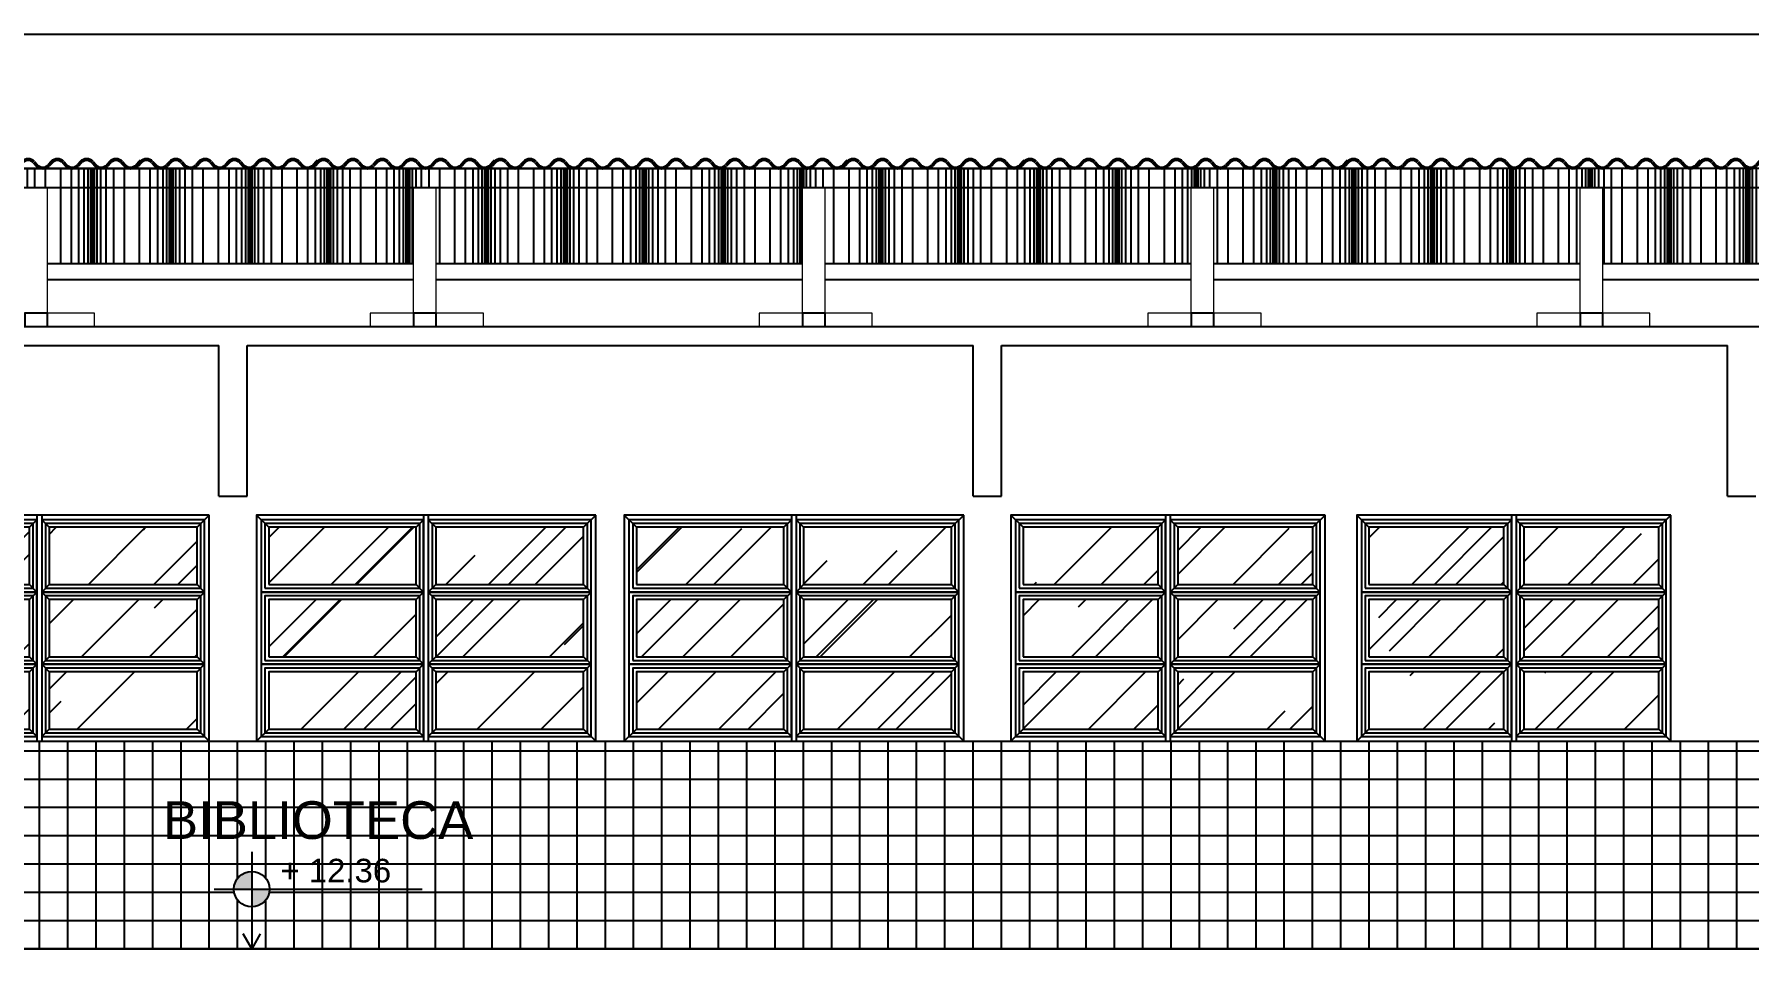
# Model space of a CAD drawing. Header units: metres. Extents: x 2440 to 5689, y 77 to 398.
# Drawn here: x 3420.44 to 3429.53, y 220.94 to 225.79 of the extents above; entities that cross this region are included whole.
import ezdxf

# ---------------------------------------------------------------- set-up
doc = ezdxf.new("R2010")
doc.units = ezdxf.units.M
doc.header["$LTSCALE"] = 7
doc.header["$MEASUREMENT"] = 0
for name, color, linetype in [('COTA DE NÍVEL', 7, 'Continuous'), ('HACHURA', 251, 'Continuous'), ('HACHURA PISOS', 250, 'Continuous'), ('PENA 0.1', 1, 'Continuous'), ('PENA 01', 1, 'Continuous'), ('PENA 02', 2, 'Continuous'), ('PENA 06', 6, 'Continuous')]:
    doc.layers.add(name, color=color, linetype=linetype)
for name, color, linetype, lineweight in [('ESQUADRIAS', 3, 'Continuous', 35), ('piso', 1, 'Continuous', 13), ('texto', 3, 'Continuous', 25)]:
    doc.layers.add(name, color=color, linetype=linetype, lineweight=lineweight)
doc.styles.add('GRAF', font='GRAF.SHX')
doc.styles.add('Luana', font='arial.ttf')

# ---------------------------------------------------------------- blocks, each defined once
blk = doc.blocks.new('SDFSDF')
at = {"layer": 'HACHURA'}
h = blk.add_hatch(dxfattribs=at)
h.set_pattern_fill('AR-RROOF', color=256, scale=0.5, angle=45, style=0)
h.set_pattern_definition([(45, (-1.735000000000582, 0.06499999999999773), (0.4242640687119287, 1.131370849898476), [7.5, -1, 2.5, -0.5]), (45, (-1.441550685808165, 0.7120027047856887), (-0.8237794000823279, 0.1166726188957805), [1.5, -0.165, 3, -0.375]), (45, (-1.858743686708228, 0.5422970773009173), (1.60159685938753, 2.075358402782517), [4, -0.7, 2, -0.5])])
h.paths.add_polyline_path([(-0.9537500000005821, 1.135000000000019), (-1.735000000000582, 1.135000000000019), (-1.735000000000127, 0.8316667000001132), (-0.9537500000001273, 0.8316667000001132)])
h.paths.add_polyline_path([(-0.9537500000001273, 0.7516667000001291), (-1.735000000000127, 0.7516667000001291), (-1.735000000000582, 0.4483333300001107), (-0.9537500000005821, 0.4483333300001107)])
h.paths.add_polyline_path([(-0.9537500000005821, 0.368333330000098), (-1.735000000000582, 0.3683333300000982), (-1.735000000000582, 0.06500000000011141), (-0.9537500000005821, 0.06500000000011141)])
h.paths.add_polyline_path([(-0.06500000000050932, 0.3683333299999845), (-0.8487500000010186, 0.3683333300000982), (-0.8487500000010186, 0.06500000000011141), (-0.0650000000005091, 0.06499999999999773)])
h.paths.add_polyline_path([(-0.06500000000005435, 0.7516667000000155), (-0.8487500000005639, 0.7516667000001291), (-0.8487500000010186, 0.4483333300001107), (-0.06500000000050954, 0.448333329999997)])
h.paths.add_polyline_path([(-0.0650000000005091, 1.134999999999906), (-0.8487500000010186, 1.135000000000019), (-0.8487500000005639, 0.8316667000001132), (-0.06500000000005457, 0.8316666999999995)])
at = {"layer": 'PENA 01'}
for p, q in [((-0.9137500000008003, 1.200000000000017), (-0.9137500000008003, 1.13686837721616e-13)), ((-0.8887500000008004, 1.200000000000017), (-0.8887500000008004, 1.13686837721616e-13)), ((-1.774999999999636, 1.175000000000011), (-1.774999999999636, 0.02500000000011937)), ((-0.8887500000000728, 1.175000000000011), (-0.8887500000000728, 0.02500000000011937))]:
    blk.add_line(p, q, dxfattribs=at)
for points in [[(0, 1.199999999999903), (-1.800000000000182, 1.200000000000017), (-1.800000000000182, 1.13686837721616e-13), (0, 0)], [(-1.774999999999181, 0.7916667000001212), (-0.9137499999992542, 0.7916667000001212), (-0.913749999999709, 1.175000000000011), (-1.774999999999636, 1.175000000000011)], [(-1.754999999999654, 0.8116667000001314), (-0.9337499999996908, 0.8116667000001314), (-0.9337500000001455, 1.155000000000001), (-1.755000000000109, 1.155000000000001)], [(-1.735000000000127, 0.8316667000001132), (-0.9537500000001273, 0.8316667000001132), (-0.9537500000005821, 1.135000000000019), (-1.735000000000582, 1.135000000000019)], [(-0.888749999999618, 0.7916667000001212), (-0.02499999999918145, 0.7916667000000075), (-0.0249999999996362, 1.174999999999898), (-0.8887500000000728, 1.175000000000011)], [(-0.868750000000091, 0.8116667000001314), (-0.04499999999961801, 0.8116667000000177), (-0.04500000000007276, 1.154999999999887), (-0.8687500000005457, 1.155000000000001)], [(-0.8487500000005639, 0.8316667000001132), (-0.06500000000005457, 0.8316666999999995), (-0.06500000000050932, 1.134999999999906), (-0.8487500000010186, 1.135000000000019)], [(-1.774999999999636, 0.4083333300001186), (-0.913749999999709, 0.4083333300001186), (-0.9137499999992542, 0.7916667000001212), (-1.774999999999181, 0.7916667000001212)], [(-1.755000000000109, 0.4283333300001004), (-0.9337500000001455, 0.4283333300001004), (-0.9337499999996908, 0.7716667000001394), (-1.754999999999654, 0.7716667000001394)], [(-1.735000000000582, 0.4483333300001107), (-0.9537500000005821, 0.4483333300001107), (-0.9537500000001273, 0.7516667000001291), (-1.735000000000127, 0.7516667000001291)], [(-0.8887500000000728, 0.4083333300001186), (-0.0249999999996362, 0.4083333300000049), (-0.02499999999918145, 0.7916667000000075), (-0.888749999999618, 0.7916667000001212)], [(-0.8687500000005457, 0.4283333300001004), (-0.04500000000007276, 0.4283333299999867), (-0.04499999999961801, 0.7716667000000257), (-0.868750000000091, 0.7716667000001394)], [(-0.8487500000010186, 0.4483333300001107), (-0.06500000000050932, 0.448333329999997), (-0.06500000000005457, 0.7516667000000155), (-0.8487500000005639, 0.7516667000001291)], [(-1.774999999999636, 0.02500000000011937), (-0.913749999999709, 0.02500000000011937), (-0.913749999999709, 0.4083333300001186), (-1.774999999999636, 0.4083333300001186)], [(-1.755000000000109, 0.04500000000010118), (-0.9337500000001455, 0.04500000000010118), (-0.9337500000001455, 0.3883333300001084), (-1.755000000000109, 0.3883333300001084)], [(-1.735000000000582, 0.06500000000011141), (-0.9537500000005821, 0.06500000000011141), (-0.9537500000005821, 0.3683333300000982), (-1.735000000000582, 0.3683333300000982)], [(-0.8887500000000728, 0.02500000000011937), (-0.0249999999996362, 0.02500000000000568), (-0.0249999999996362, 0.4083333300000049), (-0.8887500000000728, 0.4083333300001186)], [(-0.8687500000005457, 0.04500000000010118), (-0.04500000000007276, 0.04499999999998749), (-0.04500000000007276, 0.3883333299999947), (-0.8687500000005457, 0.3883333300001084)], [(-0.8487500000010186, 0.06500000000011141), (-0.06500000000050932, 0.06499999999999773), (-0.06500000000050932, 0.3683333299999845), (-0.8487500000010186, 0.3683333300000982)]]:
    blk.add_lwpolyline(points, close=True, dxfattribs=at)
for points in [[(-1.800000000000182, 1.200000000000102), (-1.735000000000582, 1.135000000000019)], [(-0.06500000000050932, 1.134999999999906), (0, 1.199999999999989)], [(-0.913749999999709, 1.175000000000011), (-1.774999999999636, 1.175000000000011), (-1.774999999999636, 0.02500000000011937), (-0.913749999999709, 0.02500000000011937)], [(-1.774999999999636, 0.02500000000011937), (-0.913749999999709, 0.02500000000011937), (-0.913749999999709, 1.175000000000011), (-1.774999999999636, 1.175000000000011)], [(-0.9537500000005821, 1.135000000000019), (-0.913749999999709, 1.175000000000011)], [(-0.8887500000000728, 0.02500000000011937), (-0.0249999999996362, 0.02500000000000568), (-0.0249999999996362, 1.174999999999898), (-0.8887500000000728, 1.175000000000011)], [(-0.8887500000000728, 1.175000000000011), (-0.8487500000010186, 1.135000000000019)], [(-0.9537500000001273, 0.8316667000001132), (-0.9137499999992542, 0.7916667000001212)], [(-0.8487500000005639, 0.8316667000001132), (-0.888749999999618, 0.7916667000001212)], [(-0.06500000000005457, 0.8316666999999995), (-0.02499999999918145, 0.7916667000000075)], [(-0.9537500000001273, 0.7516667000001291), (-0.9137499999992542, 0.7916667000001212)], [(-0.888749999999618, 0.7916667000001212), (-0.8487500000005639, 0.7516667000001291)], [(-0.06500000000005457, 0.7516667000000155), (-0.02499999999918145, 0.7916667000000075)], [(-0.9537500000005821, 0.4483333300001107), (-0.913749999999709, 0.4083333300001186)], [(-0.9537500000005821, 0.3683333300000982), (-0.913749999999709, 0.4083333300001186)], [(-0.8487500000010186, 0.4483333300001107), (-0.8887500000000728, 0.4083333300001186)], [(-0.8887500000000728, 0.4083333300001186), (-0.8487500000010186, 0.3683333300000982)], [(-0.06500000000050932, 0.448333329999997), (-0.0249999999996362, 0.4083333300000049)], [(-0.06500000000050932, 0.3683333299999845), (-0.0249999999996362, 0.4083333300000049)], [(-1.735000000000582, 0.06500000000011141), (-1.800000000000182, 0)], [(-0.9537500000005821, 0.06500000000011141), (-0.913749999999709, 0.02500000000011937)], [(-0.8487500000010186, 0.06500000000011141), (-0.8887500000000728, 0.02500000000011937)], [(-0.06500000000050932, 0.06499999999999773), (0, -8.526512829121202e-14)]]:
    blk.add_lwpolyline(points, dxfattribs=at)
blk = doc.blocks.new('NIV02')
h = blk.add_hatch(color=256)
h.paths.add_polyline_path([(-43.08798214372393, -49.02922773002917, 0.4142135623730951), (-44.59234559443733, -50.53359118074257), (-43.08798214372393, -50.53359118074257)])
h.paths.add_polyline_path([(-43.08798214372393, -52.03795463145597, 0.4142135623730951), (-41.58361869301053, -50.53359118074257), (-43.08798214372393, -50.53359118074257)])
for p, q in [((-43.08798214372393, -47.3822175101738), (-43.08798214372393, -55.57883228363895)), ((-46.27430931333186, -50.53359118074257), (-28.67982759653792, -50.53359118074257))]:
    blk.add_line(p, q)
blk.add_lwpolyline([(-42.35976431650299, -54.31752200791485), (-43.08798214372393, -55.57883228363895), (-43.81619997094488, -54.31752200791485)])
blk.add_circle((-43.08798214372393, -50.53359118074257), 1.504363450713398)
at = {"style": 'GRAF'}
blk.add_attdef('ELEV', (-40.66293629551796, -49.96256487468508), '', height=1.261310275724094, dxfattribs=at)
blk = doc.blocks.new('F312X00')
for p, q in [((69.14948465838273, 9.957905480926321), (68.80175738565545, 10.44686943031487)), ((-40.46051534161732, 6.570039440012107), (-40.80051534161732, 7.064407723784439)), ((-38.18999149268957, 9.746746230034486), (-40.02998680565232, 7.735051111915115)), ((-37.74725435456093, 9.341797064679568), (-39.58724966752363, 7.330101946560212)), ((-31.25377632867376, 9.341797064679573), (-29.41378101571103, 7.330101946560212)), ((-30.81103919054509, 9.74674623003449), (-28.97104387758235, 7.735051111915115)), ((-20.48999149268958, 9.74674623003449), (-22.32998680565232, 7.735051111915115)), ((-20.04725435456091, 9.341797064679573), (-21.88724966752365, 7.330101946560212)), ((-13.55377632867374, 9.341797064679573), (-11.713781015711, 7.330101946560212)), ((-13.11103919054507, 9.74674623003449), (-11.27104387758234, 7.735051111915115)), ((-2.78999149268957, 9.74674623003449), (-4.629986805652308, 7.735051111915115)), ((-2.347254354560902, 9.341797064679573), (-4.187249667523647, 7.330101946560212)), ((4.146223671326253, 9.341797064679573), (5.986218984288998, 7.330101946560212)), ((4.588960809454932, 9.74674623003449), (6.42895612241767, 7.735051111915115)), ((14.91000850731044, 9.74674623003449), (13.0700131943477, 7.735051111915115)), ((15.3527456454391, 9.341797064679573), (13.51275033247637, 7.330101946560212)), ((21.84622367132626, 9.341797064679573), (23.686218984289, 7.330101946560212)), ((22.28896080945493, 9.74674623003449), (24.12895612241767, 7.735051111915115)), ((32.61000850731045, 9.74674623003449), (30.77001319434771, 7.735051111915115)), ((33.05274564543912, 9.341797064679573), (31.21275033247638, 7.330101946560212)), ((39.54622367132629, 9.341797064679573), (41.38621898428902, 7.330101946560212)), ((39.98896080945497, 9.74674623003449), (41.8289561224177, 7.735051111915115)), ((50.31000850731046, 9.74674623003449), (48.47001319434772, 7.735051111915115)), ((50.75274564543914, 9.341797064679573), (48.91275033247641, 7.330101946560212)), ((57.24622367132633, 9.341797064679573), (59.08621898428903, 7.330101946560212)), ((57.68896080945498, 9.74674623003449), (59.52895612241772, 7.735051111915115)), ((68.0100085073105, 9.74674623003449), (66.17001319434773, 7.735051111915115)), ((68.45274564543915, 9.341797064679573), (66.61275033247642, 7.330101946560212))]:
    blk.add_line(p, q)
for centre, radius, start, end in [((-34.50051534161733, 6.372169852076924), 5, 89.99999999999987, 137.5524287864349), ((-34.50051534161733, 6.372169852076924), 4.399999999999999, 89.99999999999984, 137.5524287864349), ((-34.50051534161733, 6.372169852076924), 5, 42.44757121356505, 90.0000000000001), ((-34.50051534161733, 6.372169852076924), 4.399999999999999, 42.44757121356507, 90.00000000000017), ((-16.80051534161734, 6.372169852076924), 5, 89.99999999999987, 137.5524287864349), ((-16.80051534161734, 6.372169852076924), 4.399999999999999, 89.99999999999984, 137.5524287864349), ((-16.80051534161731, 6.372169852076924), 5, 42.44757121356505, 90.0000000000001), ((-16.80051534161731, 6.372169852076924), 4.399999999999999, 42.44757121356507, 90.00000000000017), ((0.8994846583826648, 6.372169852076924), 5, 89.99999999999987, 137.5524287864349), ((0.8994846583826648, 6.372169852076924), 4.399999999999999, 89.99999999999984, 137.5524287864349), ((0.899484658382687, 6.372169852076924), 5, 42.44757121356505, 90.0000000000001), ((0.899484658382687, 6.372169852076924), 4.399999999999999, 42.44757121356507, 90.00000000000017), ((18.59948465838267, 6.372169852076924), 5, 89.99999999999987, 137.5524287864349), ((18.59948465838267, 6.372169852076924), 4.399999999999999, 89.99999999999984, 137.5524287864349), ((18.59948465838268, 6.372169852076924), 5, 42.44757121356505, 90.0000000000001), ((18.59948465838268, 6.372169852076924), 4.399999999999999, 42.44757121356507, 90.00000000000017), ((36.2994846583827, 6.372169852076924), 5, 89.99999999999987, 137.5524287864349), ((36.2994846583827, 6.372169852076924), 4.399999999999999, 89.99999999999984, 137.5524287864349), ((36.29948465838272, 6.372169852076924), 5, 42.44757121356505, 90.0000000000001), ((36.29948465838272, 6.372169852076924), 4.399999999999999, 42.44757121356507, 90.00000000000017), ((53.99948465838271, 6.372169852076924), 5, 89.99999999999987, 137.5524287864349), ((53.99948465838271, 6.372169852076924), 4.399999999999999, 89.99999999999984, 137.5524287864349), ((53.99948465838274, 6.372169852076924), 5, 42.44757121356505, 90.0000000000001), ((53.99948465838274, 6.372169852076924), 4.399999999999999, 42.44757121356507, 90.00000000000017), ((71.69948465838273, 6.372169852076924), 5, 125.4185786818316, 137.5524287864349), ((-43.35051534161732, 10.77216985207692), 4.5, 304.5181078410614, 317.552428786435), ((-43.35051534161732, 10.77216985207692), 5.1, 304.5181078410614, 317.552428786435), ((-25.65051534161734, 10.77216985207692), 5.1, 222.4475712135651, 270), ((-25.65051534161734, 10.77216985207692), 4.5, 222.447571213565, 270), ((-25.65051534161734, 10.77216985207692), 4.5, 270, 317.552428786435), ((-25.65051534161734, 10.77216985207692), 5.1, 270, 317.5524287864349), ((-7.95051534161732, 10.77216985207692), 5.1, 222.4475712135651, 270), ((-7.95051534161732, 10.77216985207692), 4.5, 222.447571213565, 270), ((-7.95051534161732, 10.77216985207692), 4.5, 270, 317.552428786435), ((-7.95051534161732, 10.77216985207692), 5.1, 270, 317.5524287864349), ((9.749484658382688, 10.77216985207692), 5.1, 222.4475712135651, 270), ((9.749484658382688, 10.77216985207692), 4.5, 222.447571213565, 270), ((9.749484658382688, 10.77216985207692), 4.5, 270, 317.552428786435), ((9.749484658382688, 10.77216985207692), 5.1, 270, 317.5524287864349), ((27.44948465838269, 10.77216985207692), 5.1, 222.4475712135651, 270), ((27.44948465838269, 10.77216985207692), 4.5, 222.447571213565, 270), ((27.44948465838269, 10.77216985207692), 4.5, 270, 317.552428786435), ((27.44948465838269, 10.77216985207692), 5.1, 270, 317.5524287864349), ((45.14948465838272, 10.77216985207692), 5.1, 222.4475712135651, 270), ((45.14948465838272, 10.77216985207692), 4.5, 222.447571213565, 270), ((45.14948465838272, 10.77216985207692), 4.5, 270, 317.552428786435), ((45.14948465838272, 10.77216985207692), 5.1, 270, 317.5524287864349), ((62.84948465838275, 10.77216985207692), 5.1, 222.4475712135651, 270), ((62.84948465838275, 10.77216985207692), 4.5, 222.447571213565, 270), ((62.84948465838275, 10.77216985207692), 4.5, 270, 317.552428786435), ((62.84948465838275, 10.77216985207692), 5.1, 270, 317.5524287864349), ((71.69948465838273, 6.372169852076924), 4.399999999999999, 125.4185786818316, 137.5524287864349)]:
    blk.add_arc(centre, radius, start, end)

msp = doc.modelspace()

# ---------------------------------------------------------------- hatches: boundary and pattern name
at = {"layer": 'HACHURA'}
h = msp.add_hatch(dxfattribs=at)
h.set_pattern_fill('AR-RROOF', color=256, scale=0.5, angle=45, style=0)
h.set_pattern_definition([(45, (3425.682349115034, 222.1017909407445), (0.4242640687119287, 1.131370849898476), [7.5, -1, 2.5, -0.5]), (45, (3425.975798429227, 222.7487936455301), (-0.8237794000823279, 0.1166726188957805), [1.5, -0.165, 3, -0.375]), (45, (3425.558605428327, 222.5790880180454), (1.60159685938753, 2.075358402782517), [4, -0.7, 2, -0.5])])
h.paths.add_polyline_path([(3426.397846429049, 223.1717909407446), (3425.682349115035, 223.1717909407446), (3425.682349115034, 222.8684576407444), (3426.397846429049, 222.8684576407444)])
h.paths.add_polyline_path([(3426.397846429049, 222.7884576407444), (3425.682349115034, 222.7884576407444), (3425.682349115035, 222.4851242707444), (3426.397846429049, 222.4851242707444)])
h.paths.add_polyline_path([(3426.397846429049, 222.4051242707444), (3425.682349115035, 222.4051242707444), (3425.682349115035, 222.1017909407446), (3426.397846429049, 222.1017909407446)])
h.paths.add_polyline_path([(3427.218343743063, 222.4051242707443), (3426.502846429049, 222.4051242707444), (3426.502846429049, 222.1017909407446), (3427.218343743063, 222.1017909407445)])
h.paths.add_polyline_path([(3427.218343743063, 222.7884576407443), (3426.502846429049, 222.7884576407444), (3426.502846429049, 222.4851242707444), (3427.218343743063, 222.4851242707443)])
h.paths.add_polyline_path([(3427.218343743063, 223.1717909407445), (3426.502846429049, 223.1717909407446), (3426.502846429049, 222.8684576407444), (3427.218343743063, 222.8684576407443)])
h.paths.add_polyline_path([(3428.231851801019, 223.1717909407446), (3427.516354487004, 223.1717909407446), (3427.516354487004, 222.8684576407444), (3428.231851801018, 222.8684576407444)])
h.paths.add_polyline_path([(3428.231851801018, 222.7884576407444), (3427.516354487004, 222.7884576407444), (3427.516354487004, 222.4851242707444), (3428.231851801019, 222.4851242707444)])
h.paths.add_polyline_path([(3428.231851801019, 222.4051242707444), (3427.516354487004, 222.4051242707444), (3427.516354487004, 222.1017909407446), (3428.231851801019, 222.1017909407446)])
h.paths.add_polyline_path([(3429.052349115032, 222.4051242707443), (3428.336851801018, 222.4051242707444), (3428.336851801018, 222.1017909407446), (3429.052349115032, 222.1017909407445)])
h.paths.add_polyline_path([(3429.052349115032, 222.7884576407443), (3428.336851801018, 222.7884576407444), (3428.336851801018, 222.4851242707444), (3429.052349115032, 222.4851242707443)])
h.paths.add_polyline_path([(3429.052349115032, 223.1717909407445), (3428.336851801018, 223.1717909407446), (3428.336851801018, 222.8684576407444), (3429.052349115032, 222.8684576407443)])
h = msp.add_hatch(dxfattribs=at)
h.set_pattern_fill('_USER,_O', color=256, scale=0.15, double=1, pattern_type=0)
h.set_pattern_definition([(0, (3405.617349115034, 220.9367909407446), (0, 0.15), []), (90, (3405.617349115034, 220.9367909407446), (-0.15, 9.184850993605149e-18), [])])
h.paths.add_polyline_path([(3437.067084131241, 222.0367909407445), (3405.617349115034, 222.0367909407445), (3405.617349115034, 220.9367909407446), (3421.592349115034, 220.9367909407446), (3421.592349115034, 221.1586875182126, -0.4142135623730963), (3421.498075001729, 221.2529616315176, -1), (3421.686623228339, 221.2529616315176, -0.4142135623730936), (3421.592349115034, 221.1586875182126), (3421.592349115034, 220.9367909407446), (3437.067084131241, 220.9367909407446)])
h.paths.add_polyline_path([(3421.712387607296, 221.2545971561451), (3422.36373481057, 221.2545971561451), (3422.36373481057, 221.4461899255857), (3421.712387607296, 221.4461899255857)], flags=24)
h.paths.add_polyline_path([(3421.061123134785, 221.4081859168573), (3422.807371429465, 221.4081859168573), (3422.807371429465, 221.8203277995313), (3421.061123134785, 221.8203277995313)], flags=24)
at = {"layer": 'HACHURA PISOS', "ltscale": 1.5}
h = msp.add_hatch(dxfattribs=at)
h.set_pattern_fill('HACH23,_O', color=256, scale=0.01, pattern_type=2)
h.set_pattern_definition([(90, (7373.78427415632, 358.3222602432384), (-0.418, 2.559511810217968e-17), []), (90, (7373.798374156319, 358.3222602432384), (-0.418, 2.559511810217968e-17), []), (90, (7373.81837415632, 358.3222602432384), (-0.418, 2.559511810217968e-17), []), (90, (7373.84667415632, 358.3222602432384), (-0.418, 2.559511810217968e-17), []), (90, (7373.88667415632, 358.3222602432384), (-0.418, 2.559511810217968e-17), []), (90, (7373.94327415632, 358.3222602432384), (-0.418, 2.559511810217968e-17), []), (90, (7374.02327415632, 358.3222602432384), (-0.418, 2.559511810217968e-17), []), (90, (7374.079874156319, 358.3222602432384), (-0.418, 2.559511810217968e-17), []), (90, (7374.119874156319, 358.3222602432384), (-0.418, 2.559511810217968e-17), []), (90, (7374.148174156319, 358.3222602432384), (-0.418, 2.559511810217968e-17), []), (90, (7374.16817415632, 358.3222602432384), (-0.418, 2.559511810217968e-17), []), (90, (7374.18227415632, 358.3222602432384), (-0.418, 2.559511810217968e-17), []), (90, (7374.192274156319, 358.3222602432384), (-0.418, 2.559511810217968e-17), [])])
h.paths.add_polyline_path([(3437.187085957138, 224.5706256030417, -0.2105162756803919), (3437.154074854734, 224.5851688670285), (3437.137934544971, 224.6028153154327, 0.2105162756805674), (3437.109454378191, 224.6153624451469, 0.1152930574761915), (3437.092349115033, 224.611365073957), (3437.092349115033, 224.9749776832192), (3405.717349115034, 224.9749776832192), (3405.717349115034, 225.0749776832192), (3437.242349115033, 225.0749776832192), (3437.242349115033, 224.9749776832192), (3437.242349115033, 224.6082197752247, 0.1308259542797076), (3437.227144967166, 224.595446101178, -0.2846903972616887)])
h.paths.add_polyline_path([(3430.697349115033, 224.5706256030417), (3430.697349115033, 224.9749776832192), (3428.755682448366, 224.9749776832192), (3428.755682448366, 224.5706256030417)], flags=17)
h.paths.add_polyline_path([(3430.817349115033, 224.9749776832192), (3430.817349115033, 224.5706256030417), (3432.7590157817, 224.5706256030416), (3432.7590157817, 224.9749776832192)], flags=17)
h.paths.add_polyline_path([(3432.8790157817, 224.9749776832192), (3432.8790157817, 224.5706256030416), (3434.820682448366, 224.5706256030417), (3434.820682448366, 224.9749776832192)], flags=17)
h.paths.add_polyline_path([(3434.940682448366, 224.9749776832192), (3434.940682448366, 224.5706256030417), (3436.822349115033, 224.5706256030417), (3436.822349115033, 224.9749776832192)], flags=17)
h.paths.add_polyline_path([(3416.385682448367, 224.9749776832192), (3416.385682448367, 224.5706256030417), (3418.327349115033, 224.5706256030416), (3418.327349115033, 224.9749776832192)], flags=17)
h.paths.add_polyline_path([(3420.3890157817, 224.5706256030416), (3420.3890157817, 224.9749776832192), (3418.447349115033, 224.9749776832192), (3418.447349115033, 224.5706256030416)], flags=17)
h.paths.add_polyline_path([(3422.450682448367, 224.5706256030416), (3422.450682448367, 224.9749776832192), (3420.5090157817, 224.9749776832192), (3420.5090157817, 224.5706256030416)], flags=17)
h.paths.add_polyline_path([(3424.512349115033, 224.5706256030416), (3424.512349115033, 224.9749776832192), (3422.570682448367, 224.9749776832192), (3422.570682448367, 224.5706256030416)], flags=17)
h.paths.add_polyline_path([(3426.5740157817, 224.5706256030416), (3426.5740157817, 224.9749776832192), (3424.632349115033, 224.9749776832192), (3424.632349115033, 224.5706256030416)], flags=17)
h.paths.add_polyline_path([(3426.6940157817, 224.5706256030416), (3428.635682448366, 224.5706256030417), (3428.635682448366, 224.9749776832192), (3426.6940157817, 224.9749776832192)], flags=17)
h.paths.add_polyline_path([(3405.717349115034, 224.608219775224, -0.05299343260781721), (3405.72346086076, 224.6028153154335), (3405.739601170525, 224.5851688670276, 0.2105162756730536), (3405.772612272928, 224.5706256030417, 0.2980239174215494), (3405.815683137341, 224.5939486820489, -0.2846903972605655), (3405.850243851875, 224.6153624451469, -0.1152930574844109), (3405.867349115034, 224.6113650739564), (3405.867349115034, 224.9749776832192), (3405.717349115034, 224.9749776832192)])
h.paths.add_polyline_path([(3408.019015781701, 224.5706256030417), (3408.019015781701, 224.9749776832192), (3406.137349115034, 224.9749776832192), (3406.137349115034, 224.5706256030417)], flags=17)
h.paths.add_polyline_path([(3410.080682448367, 224.5706256030417), (3410.080682448367, 224.9749776832192), (3408.1390157817, 224.9749776832192), (3408.1390157817, 224.5706256030417)], flags=17)
h.paths.add_polyline_path([(3412.142349115034, 224.5706256030416), (3412.142349115034, 224.9749776832192), (3410.200682448367, 224.9749776832192), (3410.200682448367, 224.5706256030417)], flags=17)
h.paths.add_polyline_path([(3414.2040157817, 224.5706256030417), (3414.2040157817, 224.9749776832192), (3412.262349115034, 224.9749776832192), (3412.262349115034, 224.5706256030416)], flags=17)
h.paths.add_polyline_path([(3416.265682448367, 224.5706256030417), (3416.265682448367, 224.9749776832192), (3414.3240157817, 224.9749776832192), (3414.3240157817, 224.5706256030417)], flags=17)

# ---------------------------------------------------------------- linework, layer by layer
at = {"layer": 'HACHURA'}
msp.add_line((3407.417349115034, 222.0367909407444), (3435.567084131241, 222.0367909407444), dxfattribs=at)
at = {"layer": 'PENA 0.1', "ltscale": 1.5}
for p, q in [((3405.067349115034, 225.7867909407445), (3454.067349115031, 225.7867909407445)), ((3420.5090157817, 224.5706256030416), (3422.450682448366, 224.5706256030416)), ((3422.570682448367, 224.5706256030416), (3424.512349115033, 224.5706256030416)), ((3424.632349115033, 224.5706256030416), (3426.5740157817, 224.5706256030416)), ((3426.694015781699, 224.5706256030416), (3428.635682448366, 224.5706256030417)), ((3428.755682448367, 224.5706256030417), (3430.697349115033, 224.5706256030417)), ((3420.5090157817, 224.4868256030416), (3422.450682448366, 224.4868256030416)), ((3422.570682448367, 224.4868256030416), (3424.512349115033, 224.4868256030416)), ((3424.632349115033, 224.4868256030416), (3426.5740157817, 224.4868256030416)), ((3426.694015781699, 224.4868256030416), (3428.635682448366, 224.4868256030417)), ((3428.755682448367, 224.4868256030417), (3430.697349115033, 224.4868256030416))]:
    msp.add_line(p, q, dxfattribs=at)
at = {"layer": 'PENA 01'}
for p, q in [((3425.642349115036, 223.2117909407446), (3425.642349115036, 222.0617909407446)), ((3426.4378464290494, 223.2367909407446), (3426.4378464290494, 222.0367909407446)), ((3426.462846429049, 223.2367909407446), (3426.462846429049, 222.0367909407446)), ((3426.46284642905, 223.2117909407446), (3426.46284642905, 222.0617909407446)), ((3427.476354487005, 223.2117909407446), (3427.476354487005, 222.0617909407446)), ((3428.2718518010192, 223.2367909407446), (3428.2718518010192, 222.0367909407446)), ((3428.296851801019, 223.2367909407446), (3428.296851801019, 222.0367909407446)), ((3428.296851801019, 223.2117909407446), (3428.296851801019, 222.0617909407446))]:
    msp.add_line(p, q, dxfattribs=at)
for points in [[(3427.283343743064, 223.2367909407445), (3425.617349115035, 223.2367909407446), (3425.617349115035, 222.0367909407446), (3427.283343743064, 222.0367909407445)], [(3425.642349115035, 222.8284576407444), (3426.43784642905, 222.8284576407444), (3426.43784642905, 223.2117909407446), (3425.642349115036, 223.2117909407446)], [(3425.662349115035, 222.8484576407444), (3426.417846429049, 222.8484576407444), (3426.41784642905, 223.1917909407446), (3425.662349115035, 223.1917909407446)], [(3425.682349115034, 222.8684576407444), (3426.397846429049, 222.8684576407444), (3426.397846429049, 223.1717909407446), (3425.682349115035, 223.1717909407446)], [(3426.462846429049, 222.8284576407444), (3427.258343743064, 222.8284576407443), (3427.258343743064, 223.2117909407445), (3426.46284642905, 223.2117909407446)], [(3426.482846429049, 222.8484576407444), (3427.238343743063, 222.8484576407443), (3427.238343743064, 223.1917909407445), (3426.482846429049, 223.1917909407446)], [(3426.502846429049, 222.8684576407444), (3427.218343743063, 222.8684576407443), (3427.218343743063, 223.1717909407445), (3426.502846429049, 223.1717909407446)], [(3429.117349115033, 223.2367909407445), (3427.451354487005, 223.2367909407446), (3427.451354487005, 222.0367909407446), (3429.117349115033, 222.0367909407445)], [(3427.476354487005, 222.8284576407444), (3428.271851801019, 222.8284576407444), (3428.27185180102, 223.2117909407446), (3427.476354487005, 223.2117909407446)], [(3427.496354487004, 222.8484576407444), (3428.251851801019, 222.8484576407444), (3428.251851801019, 223.1917909407446), (3427.496354487005, 223.1917909407446)], [(3427.516354487004, 222.8684576407444), (3428.231851801018, 222.8684576407444), (3428.231851801019, 223.1717909407446), (3427.516354487004, 223.1717909407446)], [(3428.296851801019, 222.8284576407444), (3429.092349115033, 222.8284576407443), (3429.092349115033, 223.2117909407445), (3428.296851801019, 223.2117909407446)], [(3428.316851801018, 222.8484576407444), (3429.072349115032, 222.8484576407443), (3429.072349115033, 223.1917909407445), (3428.316851801019, 223.1917909407446)], [(3428.336851801018, 222.8684576407444), (3429.052349115032, 222.8684576407443), (3429.052349115032, 223.1717909407445), (3428.336851801018, 223.1717909407446)], [(3425.642349115036, 222.4451242707444), (3426.43784642905, 222.4451242707444), (3426.43784642905, 222.8284576407444), (3425.642349115035, 222.8284576407444)], [(3425.662349115035, 222.4651242707444), (3426.41784642905, 222.4651242707444), (3426.417846429049, 222.8084576407445), (3425.662349115035, 222.8084576407445)], [(3426.46284642905, 222.4451242707444), (3427.258343743064, 222.4451242707443), (3427.258343743064, 222.8284576407443), (3426.462846429049, 222.8284576407444)], [(3426.482846429049, 222.4651242707444), (3427.238343743064, 222.4651242707443), (3427.238343743063, 222.8084576407443), (3426.482846429049, 222.8084576407445)], [(3427.476354487005, 222.4451242707444), (3428.27185180102, 222.4451242707444), (3428.271851801019, 222.8284576407444), (3427.476354487005, 222.8284576407444)], [(3427.496354487005, 222.4651242707444), (3428.251851801019, 222.4651242707444), (3428.251851801019, 222.8084576407445), (3427.496354487004, 222.8084576407445)], [(3428.296851801019, 222.4451242707444), (3429.092349115033, 222.4451242707443), (3429.092349115033, 222.8284576407443), (3428.296851801019, 222.8284576407444)], [(3428.316851801019, 222.4651242707444), (3429.072349115033, 222.4651242707443), (3429.072349115032, 222.8084576407443), (3428.316851801018, 222.8084576407445)], [(3425.682349115035, 222.4851242707444), (3426.397846429049, 222.4851242707444), (3426.397846429049, 222.7884576407444), (3425.682349115034, 222.7884576407444)], [(3426.502846429049, 222.4851242707444), (3427.218343743063, 222.4851242707443), (3427.218343743063, 222.7884576407443), (3426.502846429049, 222.7884576407444)], [(3427.516354487004, 222.4851242707444), (3428.231851801019, 222.4851242707444), (3428.231851801018, 222.7884576407444), (3427.516354487004, 222.7884576407444)], [(3428.336851801018, 222.4851242707444), (3429.052349115032, 222.4851242707443), (3429.052349115032, 222.7884576407443), (3428.336851801018, 222.7884576407444)], [(3425.642349115036, 222.0617909407446), (3426.43784642905, 222.0617909407446), (3426.43784642905, 222.4451242707444), (3425.642349115036, 222.4451242707444)], [(3426.46284642905, 222.0617909407446), (3427.258343743064, 222.0617909407445), (3427.258343743064, 222.4451242707443), (3426.46284642905, 222.4451242707444)], [(3427.476354487005, 222.0617909407446), (3428.27185180102, 222.0617909407446), (3428.27185180102, 222.4451242707444), (3427.476354487005, 222.4451242707444)], [(3428.296851801019, 222.0617909407446), (3429.092349115033, 222.0617909407445), (3429.092349115033, 222.4451242707443), (3428.296851801019, 222.4451242707444)], [(3425.662349115035, 222.0817909407446), (3426.41784642905, 222.0817909407446), (3426.41784642905, 222.4251242707444), (3425.662349115035, 222.4251242707444)], [(3425.682349115035, 222.1017909407446), (3426.397846429049, 222.1017909407446), (3426.397846429049, 222.4051242707444), (3425.682349115035, 222.4051242707444)], [(3426.482846429049, 222.0817909407446), (3427.238343743064, 222.0817909407444), (3427.238343743064, 222.4251242707443), (3426.482846429049, 222.4251242707444)], [(3426.502846429049, 222.1017909407446), (3427.218343743063, 222.1017909407445), (3427.218343743063, 222.4051242707443), (3426.502846429049, 222.4051242707444)], [(3427.496354487005, 222.0817909407446), (3428.251851801019, 222.0817909407446), (3428.251851801019, 222.4251242707444), (3427.496354487005, 222.4251242707444)], [(3427.516354487004, 222.1017909407446), (3428.231851801019, 222.1017909407446), (3428.231851801019, 222.4051242707444), (3427.516354487004, 222.4051242707444)], [(3428.316851801019, 222.0817909407446), (3429.072349115033, 222.0817909407444), (3429.072349115033, 222.4251242707443), (3428.316851801019, 222.4251242707444)], [(3428.336851801018, 222.1017909407446), (3429.052349115032, 222.1017909407445), (3429.052349115032, 222.4051242707443), (3428.336851801018, 222.4051242707444)]]:
    msp.add_lwpolyline(points, close=True, dxfattribs=at)
for points in [[(3425.617349115035, 223.2367909407447), (3425.682349115035, 223.1717909407446)], [(3426.43784642905, 223.2117909407446), (3425.642349115036, 223.2117909407446), (3425.642349115036, 222.0617909407446), (3426.43784642905, 222.0617909407446)], [(3425.642349115036, 222.0617909407446), (3426.43784642905, 222.0617909407446), (3426.43784642905, 223.2117909407446), (3425.642349115036, 223.2117909407446)], [(3426.397846429049, 223.1717909407446), (3426.43784642905, 223.2117909407446)], [(3426.46284642905, 222.0617909407446), (3427.258343743064, 222.0617909407445), (3427.258343743064, 223.2117909407445), (3426.46284642905, 223.2117909407446)], [(3426.46284642905, 223.2117909407446), (3426.502846429049, 223.1717909407446)], [(3427.218343743063, 223.1717909407445), (3427.283343743064, 223.2367909407446)], [(3427.451354487005, 223.2367909407447), (3427.516354487004, 223.1717909407446)], [(3428.27185180102, 223.2117909407446), (3427.476354487005, 223.2117909407446), (3427.476354487005, 222.0617909407446), (3428.27185180102, 222.0617909407446)], [(3427.476354487005, 222.0617909407446), (3428.27185180102, 222.0617909407446), (3428.27185180102, 223.2117909407446), (3427.476354487005, 223.2117909407446)], [(3428.231851801019, 223.1717909407446), (3428.27185180102, 223.2117909407446)], [(3428.296851801019, 222.0617909407446), (3429.092349115033, 222.0617909407445), (3429.092349115033, 223.2117909407445), (3428.296851801019, 223.2117909407446)], [(3428.296851801019, 223.2117909407446), (3428.336851801018, 223.1717909407446)], [(3429.052349115032, 223.1717909407445), (3429.117349115033, 223.2367909407446)], [(3426.397846429049, 222.8684576407444), (3426.43784642905, 222.8284576407444)], [(3426.397846429049, 222.7884576407444), (3426.43784642905, 222.8284576407444)], [(3426.502846429049, 222.8684576407444), (3426.462846429049, 222.8284576407444)], [(3426.462846429049, 222.8284576407444), (3426.502846429049, 222.7884576407444)], [(3427.218343743063, 222.8684576407443), (3427.258343743064, 222.8284576407443)], [(3427.218343743063, 222.7884576407443), (3427.258343743064, 222.8284576407443)], [(3428.231851801018, 222.8684576407444), (3428.271851801019, 222.8284576407444)], [(3428.231851801018, 222.7884576407444), (3428.271851801019, 222.8284576407444)], [(3428.336851801018, 222.8684576407444), (3428.296851801019, 222.8284576407444)], [(3428.296851801019, 222.8284576407444), (3428.336851801018, 222.7884576407444)], [(3429.052349115032, 222.8684576407443), (3429.092349115033, 222.8284576407443)], [(3429.052349115032, 222.7884576407443), (3429.092349115033, 222.8284576407443)], [(3426.397846429049, 222.4851242707444), (3426.43784642905, 222.4451242707444)], [(3426.397846429049, 222.4051242707444), (3426.43784642905, 222.4451242707444)], [(3426.502846429049, 222.4851242707444), (3426.46284642905, 222.4451242707444)], [(3426.46284642905, 222.4451242707444), (3426.502846429049, 222.4051242707444)], [(3427.218343743063, 222.4851242707443), (3427.258343743064, 222.4451242707443)], [(3427.218343743063, 222.4051242707443), (3427.258343743064, 222.4451242707443)], [(3428.231851801019, 222.4851242707444), (3428.27185180102, 222.4451242707444)], [(3428.231851801019, 222.4051242707444), (3428.27185180102, 222.4451242707444)], [(3428.336851801018, 222.4851242707444), (3428.296851801019, 222.4451242707444)], [(3428.296851801019, 222.4451242707444), (3428.336851801018, 222.4051242707444)], [(3429.052349115032, 222.4851242707443), (3429.092349115033, 222.4451242707443)], [(3429.052349115032, 222.4051242707443), (3429.092349115033, 222.4451242707443)], [(3425.682349115035, 222.1017909407446), (3425.617349115035, 222.0367909407445)], [(3426.397846429049, 222.1017909407446), (3426.43784642905, 222.0617909407446)], [(3426.502846429049, 222.1017909407446), (3426.46284642905, 222.0617909407446)], [(3427.218343743063, 222.1017909407445), (3427.283343743064, 222.0367909407444)], [(3427.516354487004, 222.1017909407446), (3427.451354487005, 222.0367909407445)], [(3428.231851801019, 222.1017909407446), (3428.27185180102, 222.0617909407446)], [(3428.336851801018, 222.1017909407446), (3428.296851801019, 222.0617909407446)], [(3429.052349115032, 222.1017909407445), (3429.117349115033, 222.0367909407444)]]:
    msp.add_lwpolyline(points, dxfattribs=at)
at = {"layer": 'PENA 02'}
msp.add_line((3405.717349115034, 225.0749202214152), (3428.117349115034, 225.0749202214152), dxfattribs=at)
for points in [[(3405.717349115034, 224.9749776832192), (3437.242349115033, 224.9749776832192), (3437.242349115033, 225.0749776832192), (3405.717349115034, 225.0749776832192)], [(3420.5090157817, 224.3067939723466), (3420.3890157817, 224.3067939723466), (3420.3890157817, 224.2367909407446), (3420.5090157817, 224.2367909407446)], [(3422.570682448367, 224.3067939723466), (3422.450682448367, 224.3067939723466), (3422.450682448367, 224.2367909407446), (3422.570682448367, 224.2367909407446)], [(3424.632349115033, 224.3067939723466), (3424.512349115033, 224.3067939723466), (3424.512349115033, 224.2367909407446), (3424.632349115033, 224.2367909407446)], [(3426.6940157817, 224.3067939723466), (3426.5740157817, 224.3067939723466), (3426.5740157817, 224.2367909407446), (3426.6940157817, 224.2367909407446)], [(3428.755682448366, 224.3067939723466), (3428.635682448366, 224.3067939723466), (3428.635682448366, 224.2367909407446), (3428.755682448366, 224.2367909407446)]]:
    msp.add_lwpolyline(points, close=True, dxfattribs=at)
at = {"layer": 'PENA 06'}
for p, q in [((3406.017349115034, 224.2367909407446), (3436.942349115034, 224.2367909407445)), ((3417.567349115035, 224.1367909407446), (3421.417349115035, 224.1367909407446)), ((3421.417349115035, 223.3367909407445), (3421.417349115035, 224.1367909407446)), ((3421.5673491150346, 223.3367909407445), (3421.5673491150346, 224.1367909407446)), ((3421.567349115035, 224.1367909407446), (3425.417349115035, 224.1367909407446)), ((3425.417349115034, 223.3367909407445), (3425.417349115034, 224.1367909407446)), ((3425.5673491150337, 223.3367909407445), (3425.5673491150337, 224.1367909407446)), ((3425.567349115034, 224.1367909407446), (3429.417216623137, 224.1367909407446)), ((3429.4172166231374, 223.3367909407445), (3429.4172166231374, 224.1367909407446)), ((3421.417349115035, 223.3367909407445), (3421.567349115035, 223.3367909407445)), ((3425.417349115035, 223.3367909407445), (3425.567349115034, 223.3367909407445)), ((3429.417216623137, 223.3367909407445), (3429.567216623137, 223.3367909407445)), ((3437.567349115034, 220.9367909407446), (3405.617349115034, 220.9367909407446))]:
    msp.add_line(p, q, dxfattribs=at)
at = {"layer": 'piso'}
for p, q in [((3420.5090157817, 224.3067939723466), (3420.5090157817, 224.9749776832192)), ((3422.450682448367, 224.3067939723466), (3422.450682448367, 224.9749776832192)), ((3422.570682448367, 224.3067939723466), (3422.570682448367, 224.9749776832192)), ((3424.512349115033, 224.3067939723466), (3424.512349115033, 224.9749776832192)), ((3424.632349115033, 224.3067939723466), (3424.632349115033, 224.9749776832192)), ((3426.5740157817, 224.3067939723466), (3426.5740157817, 224.9749776832192)), ((3426.6940157817, 224.3067939723466), (3426.6940157817, 224.9749776832192)), ((3428.635682448366, 224.3067939723466), (3428.635682448366, 224.9749776832192)), ((3428.755682448366, 224.3067939723466), (3428.755682448366, 224.9749776832192))]:
    msp.add_line(p, q, dxfattribs=at)
for points in [[(3420.75922814866, 224.3067939723466), (3420.1592157817, 224.3067939723466), (3420.1592157817, 224.2367909407446), (3420.75922814866, 224.2367909407446)], [(3422.820894815327, 224.3067939723466), (3422.220882448367, 224.3067939723466), (3422.220882448367, 224.2367909407446), (3422.820894815327, 224.2367909407446)], [(3424.882561481993, 224.3067939723466), (3424.282549115033, 224.3067939723466), (3424.282549115033, 224.2367909407446), (3424.882561481993, 224.2367909407446)], [(3426.94422814866, 224.3067939723466), (3426.3442157817, 224.3067939723466), (3426.3442157817, 224.2367909407446), (3426.94422814866, 224.2367909407446)], [(3429.005894815326, 224.3067939723466), (3428.405882448366, 224.3067939723466), (3428.405882448366, 224.2367909407446), (3429.005894815326, 224.2367909407446)]]:
    msp.add_lwpolyline(points, close=True, dxfattribs=at)

# ---------------------------------------------------------------- block references
at = {"layer": 'COTA DE NÍVEL', "ltscale": 0.05}
ref = msp.add_blockref('NIV02', (3424.292548530792, 224.4197558649365), dxfattribs=dict(at, xscale=0.06266711229946524, yscale=0.06266711229946524, zscale=0.06266711229946524))
ref.add_attrib('ELEV', '+ 12.36', (3421.744319735536, 221.2887462011655), dxfattribs={"layer": '0', "height": 0.125, "style": 'Luana'})
at = {"layer": 'ESQUADRIAS', "xscale": 0.0087719298245589, "yscale": 0.0087719298245589, "zscale": 0.0087719298245589}
for p in [(3420.398830381936, 225.0251643455197), (3421.337210329122, 225.0251643455197), (3422.275590276307, 225.0251643455197), (3423.214053572215, 225.0252218073238), (3424.145551497928, 225.0251643455197), (3425.083931445113, 225.0251643455197), (3426.022311392298, 225.0251643455197), (3426.798627181772, 225.0251643455197), (3427.73709047768, 225.0252218073238), (3428.668588403393, 225.0251643455197), (3429.608365675469, 225.0251643455196)]:
    msp.add_blockref('F312X00', p, dxfattribs=at)
at = {"layer": 'PENA 01'}
for p in [(3421.367349115036, 222.0367909407445), (3423.417349115035, 222.0367909407445), (3425.367349115036, 222.0367909407445)]:
    msp.add_blockref('SDFSDF', p, dxfattribs=at)

# ---------------------------------------------------------------- texts
at = {"layer": 'texto', "color": 2, "ltscale": 0.05, "insert": (3421.944479205727, 221.6174628609228), "char_height": 0.2, "width": 1.934, "attachment_point": 5, "style": 'Luana'}
msp.add_mtext('BIBLIOTECA', dxfattribs=at)

doc.saveas('drawing.dxf')
